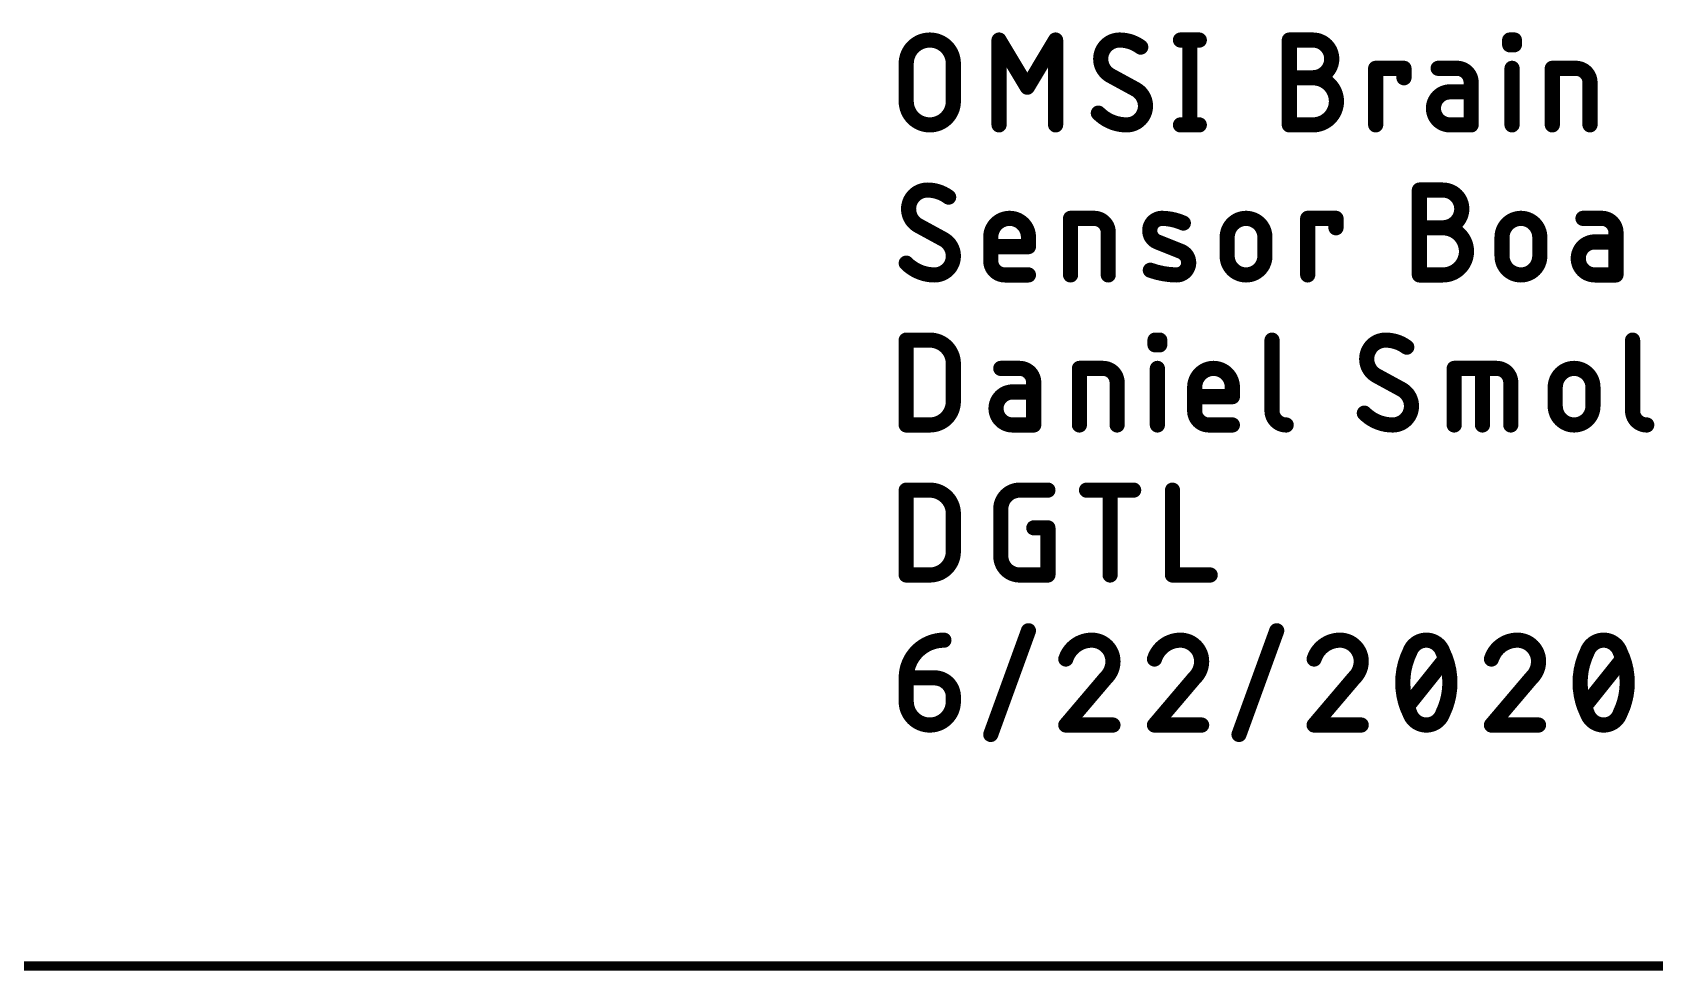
# Model space of a CAD drawing. Extents: x 3.1 to 87.1, y 1.2 to 85.5.
# Drawn here: x 33.2 to 60.4, y 1.19 to 16.92 of the extents above; entities that cross this region are included whole.
import ezdxf

# ---------------------------------------------------------------- set-up
doc = ezdxf.new("R2010")
doc.units = 0
doc.layers.add('20', color=53, linetype='CONTINUOUS')
doc.layers.add('21', color=40, linetype='CONTINUOUS')

msp = doc.modelspace()

# ---------------------------------------------------------------- linework, layer by layer
at = {"layer": '20', "const_width": 0.1524}
msp.add_lwpolyline([(78.105, 1.27), (3.175, 1.27)], dxfattribs=at)
at = {"layer": '21'}
for points, const_width in [([(48.645, 16.3943, 1), (47.8548, 16.3943)], 0.254), ([(49.4745, 16.7894, 1), (49.3475, 16.7894)], 0.127), ([(49.4655, 16.8221, 1), (49.3566, 16.7567)], 0.127), ([(50.4228, 16.7894, 1), (50.2958, 16.7894)], 0.127), ([(50.4138, 16.7567, 1), (50.3049, 16.8221)], 0.127), ([(51.4313, 16.7894, 0.4142), (51.1153, 16.4733)], 0.254), ([(51.7869, 16.6709, 0.1623), (51.4313, 16.7894)], 0.254), ([(51.4313, 16.8529, 1), (51.4313, 16.7259)], 0.127), ([(51.4313, 16.7259, 1), (51.4313, 16.8529)], 0.127), ([(52.4525, 16.8529, 1), (52.4525, 16.7259)], 0.127), ([(52.6741, 16.7894, 1), (52.5471, 16.7894)], 0.127), ([(52.7686, 16.7259, 1), (52.7686, 16.8529)], 0.127), ([(54.341, 16.7894, 1), (54.214, 16.7894)], 0.127), ([(54.2775, 16.8529, 1), (54.2775, 16.7259)], 0.127), ([(54.6726, 16.1572, 1), (54.6726, 16.7894)], 0.254), ([(54.6726, 16.8529, 1), (54.6726, 16.7259)], 0.127), ([(54.6726, 16.7259, 1), (54.6726, 16.8529)], 0.127), ([(58.0358, 16.7894, 1), (57.9088, 16.7894)], 0.127), ([(57.9723, 16.8529, 1), (57.9723, 16.7259)], 0.127), ([(58.1148, 16.7894, 1), (57.9878, 16.7894)], 0.127), ([(58.0513, 16.7259, 1), (58.0513, 16.8529)], 0.127), ([(51.1153, 16.4733, 0.2656), (51.2733, 16.1967)], 0.254), ([(51.1788, 16.4733, 1), (51.0518, 16.4733)], 0.127), ([(51.7488, 16.6201, 1), (51.825, 16.7217)], 0.127), ([(57.9723, 16.7739, 1), (57.9723, 16.6469)], 0.127), ([(57.9088, 16.7104, 1), (58.0358, 16.7104)], 0.127), ([(57.9878, 16.7104, 1), (58.1148, 16.7104)], 0.127), ([(58.0513, 16.6469, 1), (58.0513, 16.7739)], 0.127), ([(47.9183, 16.3943, 1), (47.7913, 16.3943)], 0.127), ([(47.7913, 16.3943, 1), (47.9183, 16.3943)], 0.127), ([(48.7085, 16.3943, 1), (48.5815, 16.3943)], 0.127), ([(48.5815, 16.3943, 1), (48.7085, 16.3943)], 0.127), ([(51.0518, 16.4733, 1), (51.1788, 16.4733)], 0.127), ([(51.3037, 16.2525, 1), (51.2429, 16.141)], 0.127), ([(55.7892, 16.3153, 1), (55.6622, 16.3153)], 0.127), ([(55.7257, 16.3788, 1), (55.7257, 16.2518)], 0.127), ([(56.2633, 16.3153, 1), (56.1363, 16.3153)], 0.127), ([(56.1998, 16.2518, 1), (56.1998, 16.3788)], 0.127), ([(56.7731, 16.3788, 1), (56.7731, 16.2518)], 0.127), ([(57.3263, 16.0782, 0.4142), (57.0892, 16.3153)], 0.254), ([(57.0892, 16.3788, 1), (57.0892, 16.2518)], 0.127), ([(57.0892, 16.2518, 1), (57.0892, 16.3788)], 0.127), ([(58.0753, 16.3153, 1), (57.9483, 16.3153)], 0.127), ([(58.7503, 16.3153, 1), (58.6233, 16.3153)], 0.127), ([(58.6868, 16.3788, 1), (58.6868, 16.2518)], 0.127), ([(59.3189, 16.0782, 0.4142), (59.0819, 16.3153)], 0.254), ([(59.0819, 16.3788, 1), (59.0819, 16.2518)], 0.127), ([(59.0819, 16.2518, 1), (59.0819, 16.3788)], 0.127), ([(49.8307, 16.0318, 1), (49.9396, 15.9665)], 0.127), ([(49.8307, 15.9665, 1), (49.9396, 16.0318)], 0.127), ([(51.2411, 16.142, 1), (51.3055, 16.2514)], 0.127), ([(51.866, 15.6831, 0.2656), (51.7079, 15.9597)], 0.254), ([(51.7402, 16.0144, 1), (51.6757, 15.905)], 0.127), ([(51.6775, 15.9039, 1), (51.7383, 16.0154)], 0.127), ([(54.2775, 16.2207, 1), (54.2775, 16.0937)], 0.127), ([(54.6726, 15.367, 1), (54.6726, 16.1572)], 0.254), ([(54.6726, 16.2207, 1), (54.6726, 16.0937)], 0.127), ([(54.6726, 16.2207, 1), (54.6726, 16.0937)], 0.127), ([(54.6726, 16.0937, 1), (54.6726, 16.2207)], 0.127), ([(56.1363, 16.1572, 1), (56.2633, 16.1572)], 0.127), ([(56.9707, 15.9202, 1), (56.9707, 15.367)], 0.254), ([(56.9707, 15.9837, 1), (56.9707, 15.8567)], 0.127), ([(56.9707, 15.8567, 1), (56.9707, 15.9837)], 0.127), ([(57.3898, 16.0782, 1), (57.2628, 16.0782)], 0.127), ([(57.2628, 16.0782, 1), (57.3898, 16.0782)], 0.127), ([(57.3263, 15.8567, 1), (57.3263, 15.9837)], 0.127), ([(59.3824, 16.0782, 1), (59.2554, 16.0782)], 0.127), ([(59.2554, 16.0782, 1), (59.3824, 16.0782)], 0.127), ([(47.8548, 15.7621, 1), (48.645, 15.7621)], 0.254), ([(47.9183, 15.7621, 1), (47.7913, 15.7621)], 0.127), ([(47.7913, 15.7621, 1), (47.9183, 15.7621)], 0.127), ([(48.7085, 15.7621, 1), (48.5815, 15.7621)], 0.127), ([(48.5815, 15.7621, 1), (48.7085, 15.7621)], 0.127), ([(51.5499, 15.367, 0.4142), (51.866, 15.6831)], 0.254), ([(51.9295, 15.6831, 1), (51.8025, 15.6831)], 0.127), ([(51.0757, 15.5646, 0.2), (51.5499, 15.367)], 0.254), ([(51.1208, 15.6093, 1), (51.0307, 15.5198)], 0.127), ([(51.8025, 15.6831, 1), (51.9295, 15.6831)], 0.127), ([(49.3475, 15.367, 1), (49.4745, 15.367)], 0.127), ([(50.2958, 15.367, 1), (50.4228, 15.367)], 0.127), ([(51.5499, 15.4305, 1), (51.5499, 15.3035)], 0.127), ([(51.5499, 15.3035, 1), (51.5499, 15.4305)], 0.127), ([(52.4525, 15.4305, 1), (52.4525, 15.3035)], 0.127), ([(52.5471, 15.367, 1), (52.6741, 15.367)], 0.127), ([(52.7686, 15.3035, 1), (52.7686, 15.4305)], 0.127), ([(54.2775, 15.4305, 1), (54.2775, 15.3035)], 0.127), ([(54.214, 15.367, 1), (54.341, 15.367)], 0.127), ([(54.6726, 15.4305, 1), (54.6726, 15.3035)], 0.127), ([(54.6726, 15.3035, 1), (54.6726, 15.4305)], 0.127), ([(55.6622, 15.367, 1), (55.7892, 15.367)], 0.127), ([(56.9707, 15.4305, 1), (56.9707, 15.3035)], 0.127), ([(56.9707, 15.3035, 1), (56.9707, 15.4305)], 0.127), ([(57.2628, 15.367, 1), (57.3898, 15.367)], 0.127), ([(57.3263, 15.3035, 1), (57.3263, 15.4305)], 0.127), ([(57.9483, 15.367, 1), (58.0753, 15.367)], 0.127), ([(58.6233, 15.367, 1), (58.7503, 15.367)], 0.127), ([(59.2554, 15.367, 1), (59.3824, 15.367)], 0.127), ([(48.2104, 14.2748, 0.4142), (47.8943, 13.9587)], 0.254), ([(48.566, 14.1563, 0.1623), (48.2104, 14.2748)], 0.254), ([(48.2104, 14.3383, 1), (48.2104, 14.2113)], 0.127), ([(48.2104, 14.2113, 1), (48.2104, 14.3383)], 0.127), ([(48.5279, 14.1055, 1), (48.6041, 14.2071)], 0.127), ([(56.5213, 14.2748, 1), (56.3943, 14.2748)], 0.127), ([(56.4578, 14.3383, 1), (56.4578, 14.2113)], 0.127), ([(56.8529, 13.6426, 1), (56.8529, 14.2748)], 0.254), ([(56.8529, 14.3383, 1), (56.8529, 14.2113)], 0.127), ([(56.8529, 14.2113, 1), (56.8529, 14.3383)], 0.127), ([(47.8943, 13.9587, 0.2656), (48.0524, 13.6821)], 0.254), ([(47.9578, 13.9587, 1), (47.8308, 13.9587)], 0.127), ([(47.8308, 13.9587, 1), (47.9578, 13.9587)], 0.127), ([(49.9039, 13.4846, 1), (49.2718, 13.4846)], 0.254), ([(50.6732, 13.8007, 1), (50.5462, 13.8007)], 0.127), ([(50.6097, 13.8642, 1), (50.6097, 13.7372)], 0.127), ([(51.2419, 13.5636, 0.4142), (51.0048, 13.8007)], 0.254), ([(51.0048, 13.8642, 1), (51.0048, 13.7372)], 0.127), ([(51.0048, 13.7372, 1), (51.0048, 13.8642)], 0.127), ([(52.1452, 13.8007, 0.8318), (52.0661, 13.4056)], 0.254), ([(52.5008, 13.7216, 0.1026), (52.1452, 13.8007)], 0.254), ([(52.1461, 13.8642, 1), (52.1443, 13.7372)], 0.127), ([(52.1443, 13.7372, 1), (52.1461, 13.8642)], 0.127), ([(53.8682, 13.4846, 1), (53.236, 13.4846)], 0.254), ([(54.6495, 13.8007, 1), (54.5225, 13.8007)], 0.127), ([(54.586, 13.8642, 1), (54.586, 13.7372)], 0.127), ([(55.1236, 13.8007, 1), (54.9966, 13.8007)], 0.127), ([(55.0601, 13.7372, 1), (55.0601, 13.8642)], 0.127), ([(58.4766, 13.4846, 1), (57.8444, 13.4846)], 0.254), ([(59.2012, 13.8642, 1), (59.2012, 13.7372)], 0.127), ([(59.7544, 13.5636, 0.4142), (59.5173, 13.8007)], 0.254), ([(59.5173, 13.8642, 1), (59.5173, 13.7372)], 0.127), ([(59.5173, 13.7372, 1), (59.5173, 13.8642)], 0.127), ([(48.0828, 13.7379, 1), (48.022, 13.6264)], 0.127), ([(48.0201, 13.6274, 1), (48.0846, 13.7368)], 0.127), ([(49.3353, 13.4846, 1), (49.2083, 13.4846)], 0.127), ([(49.9674, 13.4846, 1), (49.8404, 13.4846)], 0.127), ([(51.3054, 13.5636, 1), (51.1784, 13.5636)], 0.127), ([(51.1784, 13.5636, 1), (51.3054, 13.5636)], 0.127), ([(52.4747, 13.6637, 1), (52.5268, 13.7795)], 0.127), ([(53.2995, 13.4846, 1), (53.1725, 13.4846)], 0.127), ([(53.9317, 13.4846, 1), (53.8047, 13.4846)], 0.127), ([(54.9966, 13.6426, 1), (55.1236, 13.6426)], 0.127), ([(56.4578, 13.7061, 1), (56.4578, 13.5791)], 0.127), ([(56.8529, 12.8524, 1), (56.8529, 13.6426)], 0.254), ([(56.8529, 13.7061, 1), (56.8529, 13.5791)], 0.127), ([(56.8529, 13.7061, 1), (56.8529, 13.5791)], 0.127), ([(56.8529, 13.5791, 1), (56.8529, 13.7061)], 0.127), ([(57.9079, 13.4846, 1), (57.7809, 13.4846)], 0.127), ([(58.5401, 13.4846, 1), (58.4131, 13.4846)], 0.127), ([(59.8179, 13.5636, 1), (59.6909, 13.5636)], 0.127), ([(59.6909, 13.5636, 1), (59.8179, 13.5636)], 0.127), ([(48.645, 13.1685, 0.2656), (48.487, 13.4451)], 0.254), ([(48.5192, 13.4998, 1), (48.4548, 13.3904)], 0.127), ([(48.4566, 13.3893, 1), (48.5174, 13.5008)], 0.127), ([(49.2083, 13.4846, 1), (49.3353, 13.4846)], 0.127), ([(49.2718, 13.39, 1), (49.2718, 13.263)], 0.127), ([(49.8404, 13.4846, 1), (49.9674, 13.4846)], 0.127), ([(49.8404, 13.3265, 1), (49.9674, 13.3265)], 0.127), ([(49.9039, 13.263, 1), (49.9039, 13.39)], 0.127), ([(52.0897, 13.4645, 1), (52.0426, 13.3466)], 0.127), ([(52.0426, 13.3466, 1), (52.0897, 13.4645)], 0.127), ([(52.3822, 12.8524, 0.8318), (52.4613, 13.2475)], 0.254), ([(52.4848, 13.3065, 1), (52.4377, 13.1886)], 0.127), ([(52.4377, 13.1886, 1), (52.4848, 13.3065)], 0.127), ([(53.1725, 13.4846, 1), (53.2995, 13.4846)], 0.127), ([(53.8047, 13.4846, 1), (53.9317, 13.4846)], 0.127), ([(57.7809, 13.4846, 1), (57.9079, 13.4846)], 0.127), ([(58.4131, 13.4846, 1), (58.5401, 13.4846)], 0.127), ([(59.3988, 13.4056, 1), (59.3988, 12.8524)], 0.254), ([(59.3988, 13.4691, 1), (59.3988, 13.3421)], 0.127), ([(59.3988, 13.3421, 1), (59.3988, 13.4691)], 0.127), ([(59.7544, 13.3421, 1), (59.7544, 13.4691)], 0.127), ([(47.8548, 13.05, 0.2), (48.329, 12.8524)], 0.254), ([(47.8999, 13.0947, 1), (47.8097, 13.0052)], 0.127), ([(48.329, 12.8524, 0.4142), (48.645, 13.1685)], 0.254), ([(48.7085, 13.1685, 1), (48.5815, 13.1685)], 0.127), ([(48.5815, 13.1685, 1), (48.7085, 13.1685)], 0.127), ([(49.2718, 13.0895, 0.4142), (49.5088, 12.8524)], 0.254), ([(49.3353, 13.0895, 1), (49.2083, 13.0895)], 0.127), ([(49.2083, 13.0895, 1), (49.3353, 13.0895)], 0.127), ([(51.9691, 12.9912, 1), (51.9261, 12.8717)], 0.127), ([(51.9476, 12.9314, 0.083), (52.3822, 12.8524)], 0.254), ([(53.236, 13.1685, 1), (53.8682, 13.1685)], 0.254), ([(53.2995, 13.1685, 1), (53.1725, 13.1685)], 0.127), ([(53.1725, 13.1685, 1), (53.2995, 13.1685)], 0.127), ([(53.9317, 13.1685, 1), (53.8047, 13.1685)], 0.127), ([(53.8047, 13.1685, 1), (53.9317, 13.1685)], 0.127), ([(57.8444, 13.1685, 1), (58.4766, 13.1685)], 0.254), ([(57.9079, 13.1685, 1), (57.7809, 13.1685)], 0.127), ([(57.7809, 13.1685, 1), (57.9079, 13.1685)], 0.127), ([(58.5401, 13.1685, 1), (58.4131, 13.1685)], 0.127), ([(58.4131, 13.1685, 1), (58.5401, 13.1685)], 0.127), ([(48.329, 12.9159, 1), (48.329, 12.7889)], 0.127), ([(48.329, 12.7889, 1), (48.329, 12.9159)], 0.127), ([(49.5088, 12.9159, 1), (49.5088, 12.7889)], 0.127), ([(49.5088, 12.7889, 1), (49.5088, 12.9159)], 0.127), ([(49.9039, 12.7889, 1), (49.9039, 12.9159)], 0.127), ([(50.5462, 12.8524, 1), (50.6732, 12.8524)], 0.127), ([(51.1784, 12.8524, 1), (51.3054, 12.8524)], 0.127), ([(52.3831, 12.9159, 1), (52.3813, 12.7889)], 0.127), ([(52.3813, 12.7889, 1), (52.3831, 12.9159)], 0.127), ([(54.5225, 12.8524, 1), (54.6495, 12.8524)], 0.127), ([(56.4578, 12.9159, 1), (56.4578, 12.7889)], 0.127), ([(56.3943, 12.8524, 1), (56.5213, 12.8524)], 0.127), ([(56.8529, 12.9159, 1), (56.8529, 12.7889)], 0.127), ([(56.8529, 12.7889, 1), (56.8529, 12.9159)], 0.127), ([(59.3988, 12.9159, 1), (59.3988, 12.7889)], 0.127), ([(59.3988, 12.7889, 1), (59.3988, 12.9159)], 0.127), ([(59.6909, 12.8524, 1), (59.8179, 12.8524)], 0.127), ([(59.7544, 12.7889, 1), (59.7544, 12.9159)], 0.127), ([(47.9183, 11.7602, 1), (47.7913, 11.7602)], 0.127), ([(47.8548, 11.8237, 1), (47.8548, 11.6967)], 0.127), ([(48.645, 11.3651, 0.4142), (48.2499, 11.7602)], 0.254), ([(48.2499, 11.8237, 1), (48.2499, 11.6967)], 0.127), ([(48.2499, 11.6967, 1), (48.2499, 11.8237)], 0.127), ([(52.0895, 11.7602, 1), (51.9625, 11.7602)], 0.127), ([(52.026, 11.8237, 1), (52.026, 11.6967)], 0.127), ([(52.026, 11.7447, 1), (52.026, 11.6177)], 0.127), ([(51.9625, 11.6812, 1), (52.0895, 11.6812)], 0.127), ([(52.1685, 11.7602, 1), (52.0415, 11.7602)], 0.127), ([(52.0415, 11.6812, 1), (52.1685, 11.6812)], 0.127), ([(52.105, 11.6967, 1), (52.105, 11.8237)], 0.127), ([(52.105, 11.6177, 1), (52.105, 11.7447)], 0.127), ([(54.0512, 11.7602, 1), (53.9242, 11.7602)], 0.127), ([(55.8911, 11.7602, 0.4142), (55.575, 11.4441)], 0.254), ([(56.2467, 11.6417, 0.1623), (55.8911, 11.7602)], 0.254), ([(55.8911, 11.8237, 1), (55.8911, 11.6967)], 0.127), ([(55.8911, 11.6967, 1), (55.8911, 11.8237)], 0.127), ([(56.2086, 11.5909, 1), (56.2848, 11.6925)], 0.127), ([(60.0966, 11.7602, 1), (59.9696, 11.7602)], 0.127), ([(48.7085, 11.3651, 1), (48.5815, 11.3651)], 0.127), ([(48.5815, 11.3651, 1), (48.7085, 11.3651)], 0.127), ([(55.575, 11.4441, 0.2656), (55.733, 11.1675)], 0.254), ([(55.6385, 11.4441, 1), (55.5115, 11.4441)], 0.127), ([(55.5115, 11.4441, 1), (55.6385, 11.4441)], 0.127), ([(49.4394, 11.3496, 1), (49.4394, 11.2226)], 0.127), ([(49.9925, 11.049, 0.4142), (49.7554, 11.2861)], 0.254), ([(49.7554, 11.3496, 1), (49.7554, 11.2226)], 0.127), ([(49.7554, 11.2226, 1), (49.7554, 11.3496)], 0.127), ([(50.056, 11.049, 1), (49.929, 11.049)], 0.127), ([(50.8218, 11.2861, 1), (50.6949, 11.2861)], 0.127), ([(50.7584, 11.3496, 1), (50.7584, 11.2226)], 0.127), ([(51.3905, 11.049, 0.4142), (51.1535, 11.2861)], 0.254), ([(51.1535, 11.3496, 1), (51.1535, 11.2226)], 0.127), ([(51.1535, 11.2226, 1), (51.1535, 11.3496)], 0.127), ([(51.454, 11.049, 1), (51.327, 11.049)], 0.127), ([(52.129, 11.2861, 1), (52.002, 11.2861)], 0.127), ([(53.3231, 10.97, 1), (52.6909, 10.97)], 0.254), ([(55.7634, 11.2233, 1), (55.7026, 11.1118)], 0.127), ([(55.7008, 11.1128, 1), (55.7653, 11.2222)], 0.127), ([(57.1056, 11.2861, 1), (56.9786, 11.2861)], 0.127), ([(57.0421, 11.3496, 1), (57.0421, 11.2226)], 0.127), ([(57.5798, 11.2861, 1), (57.4528, 11.2861)], 0.127), ([(57.9904, 11.049, 0.4142), (57.7533, 11.2861)], 0.254), ([(57.7533, 11.3496, 1), (57.7533, 11.2226)], 0.127), ([(57.7533, 11.2226, 1), (57.7533, 11.3496)], 0.127), ([(58.0539, 11.049, 1), (57.9269, 11.049)], 0.127), ([(59.3685, 10.97, 1), (58.7363, 10.97)], 0.254), ([(49.6369, 10.891, 1), (49.6369, 10.3378)], 0.254), ([(49.6369, 10.9545, 1), (49.6369, 10.8275)], 0.127), ([(49.6369, 10.8275, 1), (49.6369, 10.9545)], 0.127), ([(49.929, 11.049, 1), (50.056, 11.049)], 0.127), ([(49.9925, 10.8275, 1), (49.9925, 10.9545)], 0.127), ([(51.327, 11.049, 1), (51.454, 11.049)], 0.127), ([(52.7544, 10.97, 1), (52.6274, 10.97)], 0.127), ([(52.6274, 10.97, 1), (52.7544, 10.97)], 0.127), ([(52.6909, 10.8754, 1), (52.6909, 10.7484)], 0.127), ([(53.3866, 10.97, 1), (53.2596, 10.97)], 0.127), ([(53.2596, 10.97, 1), (53.3866, 10.97)], 0.127), ([(53.3231, 10.7484, 1), (53.3231, 10.8754)], 0.127), ([(56.3257, 10.6539, 0.2656), (56.1677, 10.9305)], 0.254), ([(56.1999, 10.9852, 1), (56.1354, 10.8758)], 0.127), ([(56.1372, 10.8747, 1), (56.1981, 10.9862)], 0.127), ([(57.9269, 11.049, 1), (58.0539, 11.049)], 0.127), ([(58.7998, 10.97, 1), (58.6728, 10.97)], 0.127), ([(58.6728, 10.97, 1), (58.7998, 10.97)], 0.127), ([(59.432, 10.97, 1), (59.305, 10.97)], 0.127), ([(59.305, 10.97, 1), (59.432, 10.97)], 0.127), ([(48.2499, 10.3378, 0.4142), (48.645, 10.7329)], 0.254), ([(48.7085, 10.7329, 1), (48.5815, 10.7329)], 0.127), ([(48.5815, 10.7329, 1), (48.7085, 10.7329)], 0.127), ([(52.6909, 10.5749, 0.4142), (52.928, 10.3378)], 0.254), ([(52.7544, 10.5749, 1), (52.6274, 10.5749)], 0.127), ([(52.6274, 10.5749, 1), (52.7544, 10.5749)], 0.127), ([(53.2596, 10.8119, 1), (53.3866, 10.8119)], 0.127), ([(53.9877, 10.5749, 0.4142), (54.2248, 10.3378)], 0.254), ([(54.0512, 10.5749, 1), (53.9242, 10.5749)], 0.127), ([(53.9242, 10.5749, 1), (54.0512, 10.5749)], 0.127), ([(55.5355, 10.5354, 0.2), (56.0096, 10.3378)], 0.254), ([(55.5806, 10.5801, 1), (55.4904, 10.4906)], 0.127), ([(56.0096, 10.3378, 0.4142), (56.3257, 10.6539)], 0.254), ([(56.3892, 10.6539, 1), (56.2622, 10.6539)], 0.127), ([(56.2622, 10.6539, 1), (56.3892, 10.6539)], 0.127), ([(58.7363, 10.6539, 1), (59.3685, 10.6539)], 0.254), ([(58.7998, 10.6539, 1), (58.6728, 10.6539)], 0.127), ([(58.6728, 10.6539, 1), (58.7998, 10.6539)], 0.127), ([(59.432, 10.6539, 1), (59.305, 10.6539)], 0.127), ([(59.305, 10.6539, 1), (59.432, 10.6539)], 0.127), ([(60.0331, 10.5749, 0.4142), (60.2702, 10.3378)], 0.254), ([(60.0966, 10.5749, 1), (59.9696, 10.5749)], 0.127), ([(59.9696, 10.5749, 1), (60.0966, 10.5749)], 0.127), ([(47.8548, 10.4013, 1), (47.8548, 10.2743)], 0.127), ([(47.7913, 10.3378, 1), (47.9183, 10.3378)], 0.127), ([(48.2499, 10.4013, 1), (48.2499, 10.2743)], 0.127), ([(48.2499, 10.2743, 1), (48.2499, 10.4013)], 0.127), ([(49.6369, 10.4013, 1), (49.6369, 10.2743)], 0.127), ([(49.6369, 10.2743, 1), (49.6369, 10.4013)], 0.127), ([(49.929, 10.3378, 1), (50.056, 10.3378)], 0.127), ([(49.9925, 10.2743, 1), (49.9925, 10.4013)], 0.127), ([(50.6949, 10.3378, 1), (50.8218, 10.3378)], 0.127), ([(51.327, 10.3378, 1), (51.454, 10.3378)], 0.127), ([(52.002, 10.3378, 1), (52.129, 10.3378)], 0.127), ([(52.928, 10.4013, 1), (52.928, 10.2743)], 0.127), ([(52.928, 10.2743, 1), (52.928, 10.4013)], 0.127), ([(53.3231, 10.2743, 1), (53.3231, 10.4013)], 0.127), ([(54.2248, 10.2743, 1), (54.2248, 10.4013)], 0.127), ([(56.0096, 10.4013, 1), (56.0096, 10.2743)], 0.127), ([(56.0096, 10.2743, 1), (56.0096, 10.4013)], 0.127), ([(56.9786, 10.3378, 1), (57.1056, 10.3378)], 0.127), ([(57.4528, 10.3378, 1), (57.5798, 10.3378)], 0.127), ([(57.9269, 10.3378, 1), (58.0539, 10.3378)], 0.127), ([(60.2702, 10.2743, 1), (60.2702, 10.4013)], 0.127), ([(47.9183, 9.2456, 1), (47.7913, 9.2456)], 0.127), ([(47.8548, 9.3091, 1), (47.8548, 9.1821)], 0.127), ([(48.645, 8.8505, 0.4142), (48.2499, 9.2456)], 0.254), ([(48.2499, 9.3091, 1), (48.2499, 9.1821)], 0.127), ([(48.2499, 9.1821, 1), (48.2499, 9.3091)], 0.127), ([(49.7566, 9.2456, 0.4142), (49.4405, 8.9295)], 0.254), ([(49.7566, 9.3091, 1), (49.7566, 9.1821)], 0.127), ([(49.7566, 9.1821, 1), (49.7566, 9.3091)], 0.127), ([(50.2307, 9.1821, 1), (50.2307, 9.3091)], 0.127), ([(50.8775, 9.3091, 1), (50.8775, 9.1821)], 0.127), ([(51.3361, 9.2456, 1), (51.2091, 9.2456)], 0.127), ([(51.6678, 9.1821, 1), (51.6678, 9.3091)], 0.127), ([(52.3823, 9.2456, 1), (52.2553, 9.2456)], 0.127), ([(48.7085, 8.8505, 1), (48.5815, 8.8505)], 0.127), ([(49.504, 8.9295, 1), (49.377, 8.9295)], 0.127), ([(49.377, 8.9295, 1), (49.504, 8.9295)], 0.127), ([(48.5815, 8.8505, 1), (48.7085, 8.8505)], 0.127), ([(49.9937, 8.6769, 1), (49.9937, 8.5499)], 0.127), ([(50.2942, 8.6134, 1), (50.1672, 8.6134)], 0.127), ([(50.2307, 8.5499, 1), (50.2307, 8.6769)], 0.127), ([(48.2499, 7.8232, 0.4142), (48.645, 8.2183)], 0.254), ([(48.7085, 8.2183, 1), (48.5815, 8.2183)], 0.127), ([(48.5815, 8.2183, 1), (48.7085, 8.2183)], 0.127), ([(49.4405, 8.1393, 0.4142), (49.7566, 7.8232)], 0.254), ([(49.504, 8.1393, 1), (49.377, 8.1393)], 0.127), ([(49.377, 8.1393, 1), (49.504, 8.1393)], 0.127), ([(47.8548, 7.8867, 1), (47.8548, 7.7597)], 0.127), ([(48.2499, 7.8867, 1), (48.2499, 7.7597)], 0.127), ([(48.2499, 7.7597, 1), (48.2499, 7.8867)], 0.127), ([(49.7566, 7.8867, 1), (49.7566, 7.7597)], 0.127), ([(49.7566, 7.7597, 1), (49.7566, 7.8867)], 0.127), ([(50.2307, 7.7597, 1), (50.2307, 7.8867)], 0.127), ([(52.3188, 7.8867, 1), (52.3188, 7.7597)], 0.127), ([(52.9509, 7.7597, 1), (52.9509, 7.8867)], 0.127), ([(47.7913, 7.8232, 1), (47.9183, 7.8232)], 0.127), ([(50.1672, 7.8232, 1), (50.2942, 7.8232)], 0.127), ([(51.2091, 7.8232, 1), (51.3361, 7.8232)], 0.127), ([(52.2553, 7.8232, 1), (52.3823, 7.8232)], 0.127), ([(48.487, 6.731, 0.4142), (47.8548, 6.0988)], 0.254), ([(48.487, 6.6675, 1), (48.487, 6.7945)], 0.127), ([(49.9636, 6.8673, 1), (49.8443, 6.9107)], 0.127), ([(50.9653, 6.731, 0.3252), (50.5307, 6.4149)], 0.254), ([(51.3209, 6.3754, 0.4142), (50.9653, 6.731)], 0.254), ([(50.9653, 6.7945, 1), (50.9653, 6.6675)], 0.127), ([(50.9653, 6.6675, 1), (50.9653, 6.7945)], 0.127), ([(52.4519, 6.731, 0.3252), (52.0172, 6.4149)], 0.254), ([(52.8075, 6.3754, 0.4142), (52.4519, 6.731)], 0.254), ([(52.4519, 6.7945, 1), (52.4519, 6.6675)], 0.127), ([(52.4519, 6.6675, 1), (52.4519, 6.7945)], 0.127), ([(54.126, 6.8673, 1), (54.0067, 6.9107)], 0.127), ([(55.1277, 6.731, 0.3252), (54.6931, 6.4149)], 0.254), ([(55.4833, 6.3754, 0.4142), (55.1277, 6.731)], 0.254), ([(55.1277, 6.7945, 1), (55.1277, 6.6675)], 0.127), ([(55.1277, 6.6675, 1), (55.1277, 6.7945)], 0.127), ([(56.5748, 6.731, 0.3205), (56.2982, 6.5334)], 0.254), ([(56.8514, 6.5334, 0.3205), (56.5748, 6.731)], 0.254), ([(56.5748, 6.7945, 1), (56.5748, 6.6675)], 0.127), ([(56.5748, 6.6675, 1), (56.5748, 6.7945)], 0.127), ([(58.1009, 6.731, 0.3252), (57.6662, 6.4149)], 0.254), ([(58.4565, 6.3754, 0.4142), (58.1009, 6.731)], 0.254), ([(58.1009, 6.7945, 1), (58.1009, 6.6675)], 0.127), ([(58.1009, 6.6675, 1), (58.1009, 6.7945)], 0.127), ([(59.5479, 6.731, 0.3205), (59.2714, 6.5334)], 0.254), ([(59.8245, 6.5334, 0.3205), (59.5479, 6.731)], 0.254), ([(59.5479, 6.7945, 1), (59.5479, 6.6675)], 0.127), ([(59.5479, 6.6675, 1), (59.5479, 6.7945)], 0.127), ([(56.2982, 6.5334, 0.1139), (56.1797, 6.0198)], 0.254), ([(56.2381, 6.554, 1), (56.3583, 6.5128)], 0.127), ([(56.3553, 6.5056, 1), (56.2411, 6.5613)], 0.127), ([(56.9699, 6.0198, 0.1139), (56.8514, 6.5334)], 0.254), ([(56.9084, 6.5613, 1), (56.7943, 6.5056)], 0.127), ([(56.7913, 6.5128, 1), (56.9114, 6.554)], 0.127), ([(56.9404, 6.3752, 1), (56.8413, 6.4546)], 0.127), ([(59.2714, 6.5334, 0.1139), (59.1528, 6.0198)], 0.254), ([(59.2113, 6.554, 1), (59.3314, 6.5128)], 0.127), ([(59.3284, 6.5056, 1), (59.2143, 6.5613)], 0.127), ([(59.8816, 6.5613, 1), (59.7674, 6.5056)], 0.127), ([(59.943, 6.0198, 0.1139), (59.8245, 6.5334)], 0.254), ([(59.7644, 6.5128, 1), (59.8846, 6.554)], 0.127), ([(59.9136, 6.3752, 1), (59.8144, 6.4546)], 0.127), ([(50.4703, 6.4345, 1), (50.5911, 6.3953)], 0.127), ([(51.2024, 6.0988, 0.2053), (51.3209, 6.3754)], 0.254), ([(51.3844, 6.3754, 1), (51.2574, 6.3754)], 0.127), ([(51.2574, 6.3754, 1), (51.3844, 6.3754)], 0.127), ([(51.9568, 6.4345, 1), (52.0777, 6.3953)], 0.127), ([(52.6889, 6.0988, 0.2053), (52.8075, 6.3754)], 0.254), ([(52.871, 6.3754, 1), (52.744, 6.3754)], 0.127), ([(52.744, 6.3754, 1), (52.871, 6.3754)], 0.127), ([(54.6327, 6.4345, 1), (54.7535, 6.3953)], 0.127), ([(55.3648, 6.0988, 0.2053), (55.4833, 6.3754)], 0.254), ([(55.5468, 6.3754, 1), (55.4198, 6.3754)], 0.127), ([(55.4198, 6.3754, 1), (55.5468, 6.3754)], 0.127), ([(57.6058, 6.4345, 1), (57.7266, 6.3953)], 0.127), ([(58.3379, 6.0988, 0.2053), (58.4565, 6.3754)], 0.254), ([(58.52, 6.3754, 1), (58.393, 6.3754)], 0.127), ([(58.393, 6.3754, 1), (58.52, 6.3754)], 0.127), ([(47.8548, 6.1623, 1), (47.8548, 6.0353)], 0.127), ([(47.9183, 6.0988, 1), (47.7913, 6.0988)], 0.127), ([(47.7913, 6.0988, 1), (47.9183, 6.0988)], 0.127), ([(48.645, 5.7827, 0.4142), (48.329, 6.0988)], 0.254), ([(48.329, 6.1623, 1), (48.329, 6.0353)], 0.127), ([(48.329, 6.0353, 1), (48.329, 6.1623)], 0.127), ([(51.1586, 6.1448, 1), (51.2461, 6.0528)], 0.127), ([(51.2507, 6.0577, 1), (51.154, 6.1399)], 0.127), ([(52.6451, 6.1448, 1), (52.7327, 6.0528)], 0.127), ([(52.7373, 6.0577, 1), (52.6405, 6.1399)], 0.127), ([(55.321, 6.1448, 1), (55.4086, 6.0528)], 0.127), ([(55.4132, 6.0577, 1), (55.3164, 6.1399)], 0.127), ([(56.1797, 6.0198, 0.1139), (56.2982, 5.5062)], 0.254), ([(56.2432, 6.0198, 1), (56.1162, 6.0198)], 0.127), ([(56.1162, 6.0198, 1), (56.2432, 6.0198)], 0.127), ([(56.8514, 5.5062, 0.1139), (56.9699, 6.0198)], 0.254), ([(57.0334, 6.0198, 1), (56.9064, 6.0198)], 0.127), ([(56.9064, 6.0198, 1), (57.0334, 6.0198)], 0.127), ([(58.2941, 6.1448, 1), (58.3817, 6.0528)], 0.127), ([(58.3863, 6.0577, 1), (58.2895, 6.1399)], 0.127), ([(59.1528, 6.0198, 0.1139), (59.2714, 5.5062)], 0.254), ([(59.2163, 6.0198, 1), (59.0893, 6.0198)], 0.127), ([(59.0893, 6.0198, 1), (59.2163, 6.0198)], 0.127), ([(59.8245, 5.5062, 0.1139), (59.943, 6.0198)], 0.254), ([(60.0065, 6.0198, 1), (59.8795, 6.0198)], 0.127), ([(59.8795, 6.0198, 1), (60.0065, 6.0198)], 0.127), ([(47.8548, 5.7037, 1), (48.645, 5.7037)], 0.254), ([(47.9183, 5.7037, 1), (47.7913, 5.7037)], 0.127), ([(47.7913, 5.7037, 1), (47.9183, 5.7037)], 0.127), ([(48.7085, 5.7827, 1), (48.5815, 5.7827)], 0.127), ([(48.5815, 5.7827, 1), (48.7085, 5.7827)], 0.127), ([(48.7085, 5.7037, 1), (48.5815, 5.7037)], 0.127), ([(48.5815, 5.7037, 1), (48.7085, 5.7037)], 0.127), ([(56.2091, 5.6644, 1), (56.3083, 5.585)], 0.127), ([(59.1823, 5.6644, 1), (59.2814, 5.585)], 0.127), ([(56.2982, 5.5062, 0.3205), (56.5748, 5.3086)], 0.254), ([(56.3583, 5.5267, 1), (56.2381, 5.4856)], 0.127), ([(56.2411, 5.4783, 1), (56.3553, 5.534)], 0.127), ([(56.5748, 5.3086, 0.3205), (56.8513, 5.5062)], 0.254), ([(56.7943, 5.534, 1), (56.9084, 5.4783)], 0.127), ([(56.9114, 5.4856, 1), (56.7913, 5.5267)], 0.127), ([(59.2714, 5.5062, 0.3205), (59.5479, 5.3086)], 0.254), ([(59.3314, 5.5267, 1), (59.2113, 5.4856)], 0.127), ([(59.2143, 5.4783, 1), (59.3284, 5.534)], 0.127), ([(59.5479, 5.3086, 0.3205), (59.8245, 5.5062)], 0.254), ([(59.7674, 5.534, 1), (59.8816, 5.4783)], 0.127), ([(59.8846, 5.4856, 1), (59.7644, 5.5267)], 0.127), ([(49.2121, 5.1723, 1), (49.3314, 5.1289)], 0.127), ([(50.5307, 5.3721, 1), (50.5307, 5.2451)], 0.127), ([(50.4823, 5.3497, 1), (50.579, 5.2675)], 0.127), ([(51.3209, 5.2451, 1), (51.3209, 5.3721)], 0.127), ([(52.0172, 5.3721, 1), (52.0172, 5.2451)], 0.127), ([(51.9689, 5.3497, 1), (52.0656, 5.2675)], 0.127), ([(52.8075, 5.2451, 1), (52.8075, 5.3721)], 0.127), ([(53.3745, 5.1723, 1), (53.4939, 5.1289)], 0.127), ([(54.6931, 5.3721, 1), (54.6931, 5.2451)], 0.127), ([(54.6447, 5.3497, 1), (54.7415, 5.2675)], 0.127), ([(55.4833, 5.2451, 1), (55.4833, 5.3721)], 0.127), ([(56.5748, 5.3721, 1), (56.5748, 5.2451)], 0.127), ([(56.5748, 5.2451, 1), (56.5748, 5.3721)], 0.127), ([(57.6662, 5.3721, 1), (57.6662, 5.2451)], 0.127), ([(57.6179, 5.3497, 1), (57.7146, 5.2675)], 0.127), ([(58.4565, 5.2451, 1), (58.4565, 5.3721)], 0.127), ([(59.5479, 5.3721, 1), (59.5479, 5.2451)], 0.127), ([(59.5479, 5.2451, 1), (59.5479, 5.3721)], 0.127)]:
    msp.add_lwpolyline(points, format="xyb", dxfattribs=dict(at, const_width=const_width))
at = {"layer": '21', "const_width": 0.254}
for points in [[(49.411, 15.367), (49.411, 16.7894)], [(49.411, 16.7894), (49.8852, 15.9992)], [(49.8852, 15.9992), (50.3593, 16.7894)], [(50.3593, 16.7894), (50.3593, 15.367)], [(52.4525, 16.7894), (52.7686, 16.7894)], [(52.6106, 16.7894), (52.6106, 15.367)], [(54.2775, 15.367), (54.2775, 16.7894)], [(54.2775, 16.7894), (54.6726, 16.7894)], [(57.9723, 16.7104), (57.9723, 16.7894)], [(57.9723, 16.7894), (58.0513, 16.7894)], [(58.0513, 16.7894), (58.0513, 16.7104)], [(58.0513, 16.7104), (57.9723, 16.7104)], [(47.8548, 15.7621), (47.8548, 16.3943)], [(48.645, 16.3943), (48.645, 15.7621)], [(51.7079, 15.9597), (51.2733, 16.1967)], [(55.7257, 15.367), (55.7257, 16.3153)], [(55.7257, 16.3153), (56.1998, 16.3153)], [(56.1998, 16.3153), (56.1998, 16.1572)], [(57.0892, 16.3153), (56.7731, 16.3153)], [(58.0118, 15.367), (58.0118, 16.3153)], [(58.6868, 15.367), (58.6868, 16.3153)], [(58.6868, 16.3153), (59.0819, 16.3153)], [(54.2775, 16.1572), (54.6726, 16.1572)], [(57.3263, 15.9202), (56.9707, 15.9202)], [(57.3263, 15.367), (57.3263, 16.0782)], [(59.3189, 16.0782), (59.3189, 15.367)], [(52.4525, 15.367), (52.7686, 15.367)], [(54.6726, 15.367), (54.2775, 15.367)], [(56.9707, 15.367), (57.3263, 15.367)], [(56.4578, 12.8524), (56.4578, 14.2748)], [(56.4578, 14.2748), (56.8529, 14.2748)], [(50.6097, 12.8524), (50.6097, 13.8007)], [(50.6097, 13.8007), (51.0048, 13.8007)], [(54.586, 12.8524), (54.586, 13.8007)], [(54.586, 13.8007), (55.0601, 13.8007)], [(55.0601, 13.8007), (55.0601, 13.6426)], [(59.5173, 13.8007), (59.2012, 13.8007)], [(48.487, 13.4451), (48.0524, 13.6821)], [(49.2718, 13.0895), (49.2718, 13.4846)], [(49.9039, 13.4846), (49.9039, 13.3265)], [(51.2419, 13.5636), (51.2419, 12.8524)], [(53.236, 13.1685), (53.236, 13.4846)], [(53.8682, 13.4846), (53.8682, 13.1685)], [(56.4578, 13.6426), (56.8529, 13.6426)], [(57.8444, 13.1685), (57.8444, 13.4846)], [(58.4766, 13.4846), (58.4766, 13.1685)], [(59.7544, 12.8524), (59.7544, 13.5636)], [(49.9039, 13.3265), (49.2718, 13.3265)], [(52.4613, 13.2475), (52.0661, 13.4056)], [(59.7544, 13.4056), (59.3988, 13.4056)], [(49.9039, 12.8524), (49.5088, 12.8524)], [(56.8529, 12.8524), (56.4578, 12.8524)], [(59.3988, 12.8524), (59.7544, 12.8524)], [(47.8548, 10.3378), (47.8548, 11.7602)], [(47.8548, 11.7602), (48.2499, 11.7602)], [(52.026, 11.6812), (52.026, 11.7602)], [(52.026, 11.7602), (52.105, 11.7602)], [(52.105, 11.6812), (52.026, 11.6812)], [(52.105, 11.7602), (52.105, 11.6812)], [(53.9877, 11.7602), (53.9877, 10.5749)], [(60.0331, 11.7602), (60.0331, 10.5749)], [(48.645, 11.3651), (48.645, 10.7329)], [(49.7554, 11.2861), (49.4394, 11.2861)], [(49.9925, 10.3378), (49.9925, 11.049)], [(50.7584, 10.3378), (50.7584, 11.2861)], [(50.7584, 11.2861), (51.1535, 11.2861)], [(51.3905, 11.049), (51.3905, 10.3378)], [(52.0655, 10.3378), (52.0655, 11.2861)], [(56.1677, 10.9305), (55.733, 11.1675)], [(57.0421, 10.3378), (57.0421, 11.2861)], [(57.0421, 11.2861), (57.7533, 11.2861)], [(57.5163, 10.3378), (57.5163, 11.2861)], [(57.9904, 11.049), (57.9904, 10.3378)], [(49.9925, 10.891), (49.6369, 10.891)], [(52.6909, 10.5749), (52.6909, 10.97)], [(53.3231, 10.8119), (52.6909, 10.8119)], [(53.3231, 10.97), (53.3231, 10.8119)], [(58.7363, 10.6539), (58.7363, 10.97)], [(59.3685, 10.97), (59.3685, 10.6539)], [(48.2499, 10.3378), (47.8548, 10.3378)], [(49.6369, 10.3378), (49.9925, 10.3378)], [(53.3231, 10.3378), (52.928, 10.3378)], [(47.8548, 7.8232), (47.8548, 9.2456)], [(47.8548, 9.2456), (48.2499, 9.2456)], [(49.7566, 9.2456), (50.2307, 9.2456)], [(50.8775, 9.2456), (51.6678, 9.2456)], [(51.2726, 7.8232), (51.2726, 9.2456)], [(52.3188, 9.2456), (52.3188, 7.8232)], [(48.645, 8.8505), (48.645, 8.2183)], [(49.4405, 8.1393), (49.4405, 8.9295)], [(49.9937, 8.6134), (50.2307, 8.6134)], [(50.2307, 8.6134), (50.2307, 7.8232)], [(48.2499, 7.8232), (47.8548, 7.8232)], [(50.2307, 7.8232), (49.7566, 7.8232)], [(52.3188, 7.8232), (52.9509, 7.8232)], [(49.2718, 5.1506), (49.9039, 6.889)], [(53.4342, 5.1506), (54.0664, 6.889)], [(56.2587, 5.6247), (56.8909, 6.4149)], [(59.2318, 5.6247), (59.864, 6.4149)], [(47.8548, 6.0988), (48.329, 6.0988)], [(47.8548, 5.7037), (47.8548, 6.0988)], [(51.2024, 6.0988), (50.5307, 5.3086)], [(52.6889, 6.0988), (52.0172, 5.3086)], [(55.3648, 6.0988), (54.6931, 5.3086)], [(58.3379, 6.0988), (57.6662, 5.3086)], [(48.645, 5.7827), (48.645, 5.7037)], [(50.5307, 5.3086), (51.3209, 5.3086)], [(52.0172, 5.3086), (52.8075, 5.3086)], [(54.6931, 5.3086), (55.4833, 5.3086)], [(57.6662, 5.3086), (58.4565, 5.3086)]]:
    msp.add_lwpolyline(points, dxfattribs=at)

doc.saveas('drawing.dxf')
